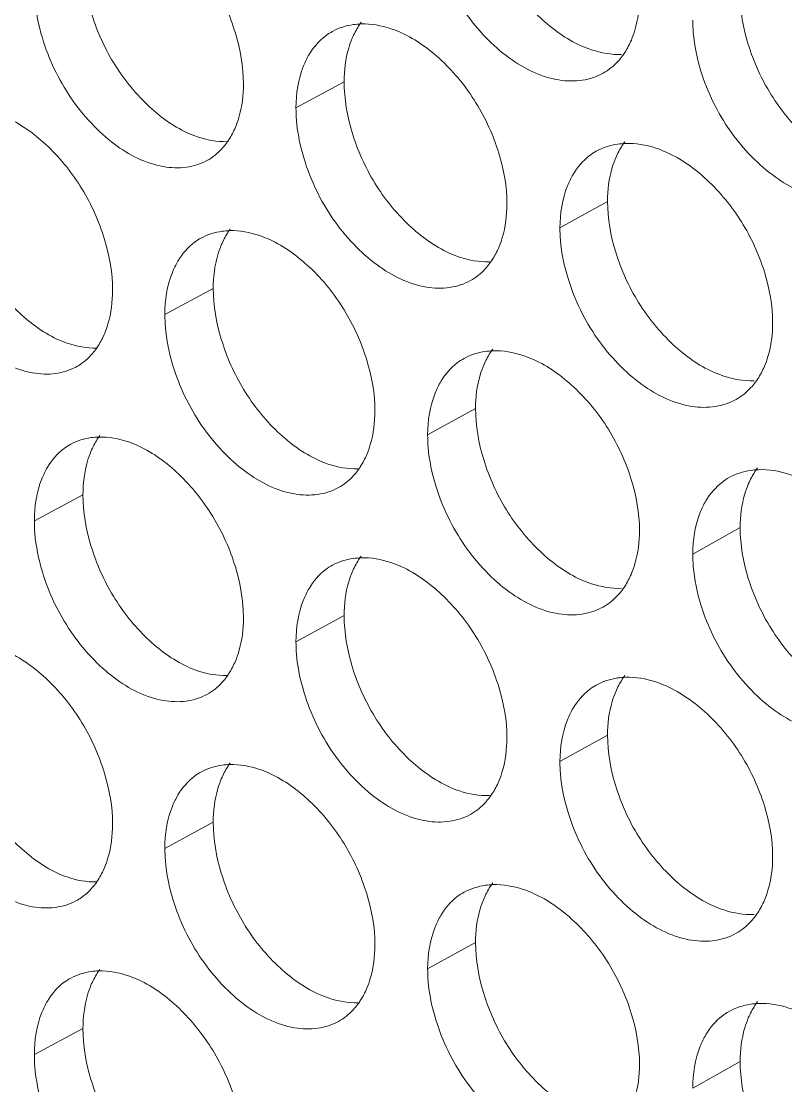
# Model space of a CAD drawing. Header units: millimetres. Extents: x 1177 to 4147, y 93 to 2194.
# Drawn here: x 2595.88 to 2607.15, y 869.58 to 885.28 of the extents above; entities that cross this region are included whole.
import ezdxf

# ---------------------------------------------------------------- set-up
doc = ezdxf.new("R2010")
doc.units = ezdxf.units.MM
doc.header["$LTSCALE"] = 0.1
doc.layers.get('0').update_dxf_attribs({"lineweight": 13})
doc.layers.add('标注', color=251, linetype='Continuous', lineweight=9)

# ---------------------------------------------------------------- blocks, each defined once
blk = doc.blocks.new('02')
at = {"layer": '标注'}
for p, q in [((4484.335, 854.678), (4483.321, 854.125)), ((4484.335, 854.678), (4483.321, 854.125)), ((4489.883, 852.157), (4488.88, 851.6)), ((4489.883, 852.157), (4488.88, 851.6)), ((4481.579, 850.322), (4480.56, 849.772)), ((4487.103, 847.789), (4486.094, 847.234)), ((4478.835, 845.974), (4477.811, 845.426)), ((4492.675, 845.282), (4491.677, 844.722)), ((4484.335, 843.428), (4483.321, 842.875)), ((4489.883, 840.907), (4488.88, 840.35)), ((4481.579, 839.072), (4480.56, 838.522)), ((4487.103, 836.539), (4486.094, 835.984)), ((4478.835, 834.724), (4477.811, 834.176)), ((4478.835, 834.724), (4477.811, 834.176)), ((4492.675, 834.032), (4491.677, 833.472))]:
    blk.add_line(p, q, dxfattribs=at)
for points, knots in [([(4487.103, 859.039), (4487.103, 858.677), (4487.238, 857.927), (4487.708, 856.887), (4488.413, 856.012), (4489.012, 855.577), (4489.326, 855.435)], [0, 0, 0, 0, 0.245252, 0.508241, 0.76674, 1, 1, 1, 1]), ([(4482.215, 854.633), (4482.215, 854.995), (4482.081, 855.745), (4481.613, 856.787), (4480.914, 857.666), (4480.32, 858.106), (4480.009, 858.25)], [0, 0, 0, 0, 0.245474, 0.508798, 0.767386, 1, 1, 1, 1]), ([(4482.215, 854.633), (4482.215, 854.995), (4482.081, 855.745), (4481.613, 856.787), (4480.914, 857.666), (4480.32, 858.106), (4480.009, 858.25)], [0, 0, 0, 0, 0.245474, 0.508798, 0.767386, 1, 1, 1, 1]), ([(4486.266, 857.413), (4486.403, 856.965), (4486.713, 856.323), (4487.297, 855.609), (4487.918, 855.055), (4488.634, 854.698), (4489.344, 854.682), (4489.655, 854.783), (4489.789, 854.858)], [0, 0, 0, 0, 0.289156, 0.431962, 0.567662, 0.803187, 0.90495, 1, 1, 1, 1]), ([(4478.835, 857.224), (4478.835, 856.861), (4478.968, 856.111), (4479.431, 855.068), (4480.127, 854.189), (4480.719, 853.748), (4481.029, 853.604)], [0, 0, 0, 0, 0.245779, 0.509251, 0.767678, 1, 1, 1, 1]), ([(4478.835, 857.224), (4478.835, 856.861), (4478.968, 856.111), (4479.431, 855.068), (4480.127, 854.189), (4480.719, 853.748), (4481.029, 853.604)], [0, 0, 0, 0, 0.245779, 0.509251, 0.767678, 1, 1, 1, 1]), ([(4477.811, 856.676), (4477.811, 856.589), (4477.827, 856.226), (4477.9, 855.867), (4477.98, 855.603)], [0, 0, 0, 0, 0.2388, 1, 1, 1, 1]), ([(4477.811, 856.676), (4477.811, 856.589), (4477.827, 856.226), (4477.9, 855.867), (4477.98, 855.603)], [0, 0, 0, 0, 0.2388, 1, 1, 1, 1]), ([(4490.384, 855.556), (4490.412, 855.624), (4490.517, 855.918), (4490.556, 856.234), (4490.556, 856.473)], [0, 0, 0, 0, 0.234713, 1, 1, 1, 1]), ([(4492.675, 856.532), (4492.675, 856.171), (4492.811, 855.421), (4493.285, 854.382), (4493.997, 853.51), (4494.601, 853.078), (4494.917, 852.939)], [0, 0, 0, 0, 0.244904, 0.507573, 0.76612, 1, 1, 1, 1]), ([(4491.677, 855.972), (4491.677, 855.886), (4491.693, 855.524), (4491.768, 855.165), (4491.85, 854.902)], [0, 0, 0, 0, 0.238976, 1, 1, 1, 1]), ([(4484.09, 855.74), (4484.04, 855.713), (4483.844, 855.586), (4483.688, 855.402), (4483.598, 855.251)], [0, 0, 0, 0, 0.24404, 1, 1, 1, 1]), ([(4484.09, 855.74), (4484.04, 855.713), (4483.844, 855.586), (4483.688, 855.402), (4483.598, 855.251)], [0, 0, 0, 0, 0.24404, 1, 1, 1, 1]), ([(4484.69, 855.896), (4484.637, 855.894), (4484.429, 855.878), (4484.225, 855.814), (4484.09, 855.74)], [0, 0, 0, 0, 0.258563, 1, 1, 1, 1]), ([(4484.69, 855.896), (4484.637, 855.894), (4484.429, 855.878), (4484.225, 855.814), (4484.09, 855.74)], [0, 0, 0, 0, 0.258563, 1, 1, 1, 1]), ([(4484.695, 855.93), (4484.676, 855.905), (4484.603, 855.799), (4484.544, 855.683), (4484.506, 855.594)], [0, 0, 0, 0, 0.243214, 1, 1, 1, 1]), ([(4484.695, 855.93), (4484.676, 855.905), (4484.603, 855.799), (4484.544, 855.683), (4484.506, 855.594)], [0, 0, 0, 0, 0.243214, 1, 1, 1, 1]), ([(4485.539, 855.71), (4485.468, 855.742), (4485.198, 855.85), (4484.903, 855.902), (4484.69, 855.896)], [0, 0, 0, 0, 0.267618, 1, 1, 1, 1]), ([(4485.539, 855.71), (4485.468, 855.742), (4485.198, 855.85), (4484.903, 855.902), (4484.69, 855.896)], [0, 0, 0, 0, 0.267618, 1, 1, 1, 1]), ([(4477.98, 855.603), (4478.114, 855.156), (4478.418, 854.515), (4478.992, 853.799), (4479.601, 853.241), (4480.304, 852.876), (4481.005, 852.849), (4481.312, 852.945), (4481.445, 853.017)], [0, 0, 0, 0, 0.290439, 0.433641, 0.56952, 0.80462, 0.905741, 1, 1, 1, 1]), ([(4477.98, 855.603), (4478.114, 855.156), (4478.418, 854.515), (4478.992, 853.799), (4479.601, 853.241), (4480.304, 852.876), (4481.005, 852.849), (4481.312, 852.945), (4481.445, 853.017)], [0, 0, 0, 0, 0.290439, 0.433641, 0.56952, 0.80462, 0.905741, 1, 1, 1, 1]), ([(4484.506, 855.594), (4484.477, 855.526), (4484.373, 855.232), (4484.335, 854.916), (4484.335, 854.678)], [0, 0, 0, 0, 0.234326, 1, 1, 1, 1]), ([(4484.506, 855.594), (4484.477, 855.526), (4484.373, 855.232), (4484.335, 854.916), (4484.335, 854.678)], [0, 0, 0, 0, 0.234326, 1, 1, 1, 1]), ([(4487.764, 852.103), (4487.764, 852.465), (4487.629, 853.215), (4487.157, 854.255), (4486.451, 855.13), (4485.852, 855.567), (4485.539, 855.71)], [0, 0, 0, 0, 0.245121, 0.508123, 0.76676, 1, 1, 1, 1]), ([(4487.764, 852.103), (4487.764, 852.465), (4487.629, 853.215), (4487.157, 854.255), (4486.451, 855.13), (4485.852, 855.567), (4485.539, 855.71)], [0, 0, 0, 0, 0.245121, 0.508123, 0.76676, 1, 1, 1, 1]), ([(4490.19, 855.214), (4490.209, 855.24), (4490.284, 855.348), (4490.345, 855.465), (4490.384, 855.556)], [0, 0, 0, 0, 0.24338, 1, 1, 1, 1]), ([(4489.326, 855.435), (4489.397, 855.403), (4489.668, 855.297), (4489.964, 855.245), (4490.177, 855.253)], [0, 0, 0, 0, 0.267181, 1, 1, 1, 1]), ([(4483.598, 855.251), (4483.552, 855.174), (4483.382, 854.823), (4483.321, 854.424), (4483.321, 854.125)], [0, 0, 0, 0, 0.23034, 1, 1, 1, 1]), ([(4483.598, 855.251), (4483.552, 855.174), (4483.382, 854.823), (4483.321, 854.424), (4483.321, 854.125)], [0, 0, 0, 0, 0.23034, 1, 1, 1, 1]), ([(4489.789, 854.858), (4489.905, 854.923), (4490.048, 855.039), (4490.162, 855.177), (4490.19, 855.214)], [0, 0, 0, 0, 0.743342, 1, 1, 1, 1]), ([(4491.85, 854.902), (4491.988, 854.454), (4492.302, 853.811), (4492.894, 853.099), (4493.522, 852.547), (4494.247, 852.196), (4494.963, 852.187), (4495.276, 852.292), (4495.411, 852.369)], [0, 0, 0, 0, 0.288311, 0.430859, 0.566442, 0.80225, 0.904434, 1, 1, 1, 1]), ([(4482.045, 853.718), (4482.073, 853.785), (4482.177, 854.079), (4482.215, 854.394), (4482.215, 854.633)], [0, 0, 0, 0, 0.234266, 1, 1, 1, 1]), ([(4482.045, 853.718), (4482.073, 853.785), (4482.177, 854.079), (4482.215, 854.394), (4482.215, 854.633)], [0, 0, 0, 0, 0.234266, 1, 1, 1, 1]), ([(4484.335, 854.678), (4484.335, 854.316), (4484.469, 853.565), (4484.937, 852.524), (4485.639, 851.648), (4486.236, 851.211), (4486.549, 851.068)], [0, 0, 0, 0, 0.245427, 0.508577, 0.767052, 1, 1, 1, 1]), ([(4484.335, 854.678), (4484.335, 854.316), (4484.469, 853.565), (4484.937, 852.524), (4485.639, 851.648), (4486.236, 851.211), (4486.549, 851.068)], [0, 0, 0, 0, 0.245427, 0.508577, 0.767052, 1, 1, 1, 1]), ([(4483.321, 854.125), (4483.321, 854.038), (4483.337, 853.676), (4483.412, 853.317), (4483.492, 853.053)], [0, 0, 0, 0, 0.23887, 1, 1, 1, 1]), ([(4483.321, 854.125), (4483.321, 854.038), (4483.337, 853.676), (4483.412, 853.317), (4483.492, 853.053)], [0, 0, 0, 0, 0.23887, 1, 1, 1, 1]), ([(4479.459, 850.283), (4479.459, 850.645), (4479.325, 851.395), (4478.86, 852.438), (4478.163, 853.318), (4477.572, 853.76), (4477.262, 853.905)], [0, 0, 0, 0, 0.245651, 0.509137, 0.767701, 1, 1, 1, 1]), ([(4481.857, 853.383), (4481.876, 853.408), (4481.948, 853.514), (4482.007, 853.628), (4482.045, 853.718)], [0, 0, 0, 0, 0.243157, 1, 1, 1, 1]), ([(4481.857, 853.383), (4481.876, 853.408), (4481.948, 853.514), (4482.007, 853.628), (4482.045, 853.718)], [0, 0, 0, 0, 0.243157, 1, 1, 1, 1]), ([(4481.029, 853.604), (4481.099, 853.571), (4481.366, 853.463), (4481.658, 853.41), (4481.869, 853.415)], [0, 0, 0, 0, 0.267719, 1, 1, 1, 1]), ([(4481.029, 853.604), (4481.099, 853.571), (4481.366, 853.463), (4481.658, 853.41), (4481.869, 853.415)], [0, 0, 0, 0, 0.267719, 1, 1, 1, 1]), ([(4481.445, 853.017), (4481.566, 853.082), (4481.713, 853.201), (4481.829, 853.344), (4481.857, 853.383)], [0, 0, 0, 0, 0.74257, 1, 1, 1, 1]), ([(4481.445, 853.017), (4481.566, 853.082), (4481.713, 853.201), (4481.829, 853.344), (4481.857, 853.383)], [0, 0, 0, 0, 0.74257, 1, 1, 1, 1]), ([(4490.26, 853.378), (4490.205, 853.376), (4489.993, 853.358), (4489.784, 853.291), (4489.646, 853.214)], [0, 0, 0, 0, 0.258601, 1, 1, 1, 1]), ([(4490.26, 853.378), (4490.205, 853.376), (4489.993, 853.358), (4489.784, 853.291), (4489.646, 853.214)], [0, 0, 0, 0, 0.258601, 1, 1, 1, 1]), ([(4490.248, 853.415), (4490.229, 853.39), (4490.155, 853.282), (4490.094, 853.166), (4490.055, 853.074)], [0, 0, 0, 0, 0.243364, 1, 1, 1, 1]), ([(4490.248, 853.415), (4490.229, 853.39), (4490.155, 853.282), (4490.094, 853.166), (4490.055, 853.074)], [0, 0, 0, 0, 0.243364, 1, 1, 1, 1]), ([(4491.116, 853.195), (4491.045, 853.227), (4490.772, 853.334), (4490.475, 853.385), (4490.26, 853.378)], [0, 0, 0, 0, 0.267261, 1, 1, 1, 1]), ([(4491.116, 853.195), (4491.045, 853.227), (4490.772, 853.334), (4490.475, 853.385), (4490.26, 853.378)], [0, 0, 0, 0, 0.267261, 1, 1, 1, 1]), ([(4483.492, 853.053), (4483.628, 852.606), (4483.936, 851.964), (4484.517, 851.249), (4485.134, 850.694), (4485.845, 850.334), (4486.552, 850.315), (4486.862, 850.414), (4486.996, 850.488)], [0, 0, 0, 0, 0.289581, 0.432519, 0.568278, 0.803661, 0.905212, 1, 1, 1, 1]), ([(4483.492, 853.053), (4483.628, 852.606), (4483.936, 851.964), (4484.517, 851.249), (4485.134, 850.694), (4485.845, 850.334), (4486.552, 850.315), (4486.862, 850.414), (4486.996, 850.488)], [0, 0, 0, 0, 0.289581, 0.432519, 0.568278, 0.803661, 0.905212, 1, 1, 1, 1]), ([(4489.646, 853.214), (4489.597, 853.186), (4489.402, 853.059), (4489.247, 852.876), (4489.157, 852.725)], [0, 0, 0, 0, 0.244306, 1, 1, 1, 1]), ([(4489.646, 853.214), (4489.597, 853.186), (4489.402, 853.059), (4489.247, 852.876), (4489.157, 852.725)], [0, 0, 0, 0, 0.244306, 1, 1, 1, 1]), ([(4490.055, 853.074), (4490.027, 853.007), (4489.922, 852.712), (4489.883, 852.396), (4489.883, 852.157)], [0, 0, 0, 0, 0.234624, 1, 1, 1, 1]), ([(4490.055, 853.074), (4490.027, 853.007), (4489.922, 852.712), (4489.883, 852.396), (4489.883, 852.157)], [0, 0, 0, 0, 0.234624, 1, 1, 1, 1]), ([(4493.36, 849.599), (4493.36, 849.961), (4493.224, 850.711), (4492.747, 851.749), (4492.035, 852.621), (4491.432, 853.055), (4491.116, 853.195)], [0, 0, 0, 0, 0.244772, 0.507452, 0.766137, 1, 1, 1, 1]), ([(4493.36, 849.599), (4493.36, 849.961), (4493.224, 850.711), (4492.747, 851.749), (4492.035, 852.621), (4491.432, 853.055), (4491.116, 853.195)], [0, 0, 0, 0, 0.244772, 0.507452, 0.766137, 1, 1, 1, 1]), ([(4476.103, 852.881), (4476.103, 852.519), (4476.235, 851.768), (4476.696, 850.725), (4477.388, 849.844), (4477.978, 849.401), (4478.287, 849.256)], [0, 0, 0, 0, 0.245956, 0.50959, 0.767992, 1, 1, 1, 1]), ([(4489.157, 852.725), (4489.111, 852.648), (4488.94, 852.297), (4488.88, 851.899), (4488.88, 851.6)], [0, 0, 0, 0, 0.230825, 1, 1, 1, 1]), ([(4489.157, 852.725), (4489.111, 852.648), (4488.94, 852.297), (4488.88, 851.899), (4488.88, 851.6)], [0, 0, 0, 0, 0.230825, 1, 1, 1, 1]), ([(4489.883, 852.157), (4489.883, 851.796), (4490.018, 851.046), (4490.491, 850.006), (4491.199, 849.133), (4491.801, 848.699), (4492.115, 848.559)], [0, 0, 0, 0, 0.245078, 0.507907, 0.76643, 1, 1, 1, 1]), ([(4489.883, 852.157), (4489.883, 851.796), (4490.018, 851.046), (4490.491, 850.006), (4491.199, 849.133), (4491.801, 848.699), (4492.115, 848.559)], [0, 0, 0, 0, 0.245078, 0.507907, 0.76643, 1, 1, 1, 1]), ([(4487.592, 851.187), (4487.621, 851.254), (4487.725, 851.549), (4487.764, 851.864), (4487.764, 852.103)], [0, 0, 0, 0, 0.234564, 1, 1, 1, 1]), ([(4487.592, 851.187), (4487.621, 851.254), (4487.725, 851.549), (4487.764, 851.864), (4487.764, 852.103)], [0, 0, 0, 0, 0.234564, 1, 1, 1, 1]), ([(4481.923, 851.54), (4481.87, 851.538), (4481.665, 851.522), (4481.463, 851.46), (4481.329, 851.387)], [0, 0, 0, 0, 0.258546, 1, 1, 1, 1]), ([(4481.935, 851.572), (4481.917, 851.547), (4481.845, 851.442), (4481.786, 851.327), (4481.749, 851.238)], [0, 0, 0, 0, 0.243142, 1, 1, 1, 1]), ([(4482.768, 851.352), (4482.697, 851.384), (4482.429, 851.492), (4482.135, 851.545), (4481.923, 851.54)], [0, 0, 0, 0, 0.267799, 1, 1, 1, 1]), ([(4488.88, 851.6), (4488.88, 851.513), (4488.896, 851.151), (4488.971, 850.793), (4489.052, 850.529)], [0, 0, 0, 0, 0.23894, 1, 1, 1, 1]), ([(4488.88, 851.6), (4488.88, 851.513), (4488.896, 851.151), (4488.971, 850.793), (4489.052, 850.529)], [0, 0, 0, 0, 0.23894, 1, 1, 1, 1]), ([(4475.242, 851.263), (4475.375, 850.816), (4475.677, 850.175), (4476.248, 849.458), (4476.852, 848.899), (4477.551, 848.532), (4478.249, 848.501), (4478.555, 848.595), (4478.688, 848.666)], [0, 0, 0, 0, 0.290871, 0.434206, 0.570147, 0.805105, 0.906009, 1, 1, 1, 1]), ([(4481.329, 851.387), (4481.279, 851.36), (4481.082, 851.235), (4480.926, 851.051), (4480.836, 850.899)], [0, 0, 0, 0, 0.243902, 1, 1, 1, 1]), ([(4484.984, 847.74), (4484.984, 848.101), (4484.849, 848.852), (4484.379, 849.893), (4483.676, 850.77), (4483.08, 851.208), (4482.768, 851.352)], [0, 0, 0, 0, 0.245297, 0.50846, 0.767072, 1, 1, 1, 1]), ([(4481.749, 851.238), (4481.721, 851.171), (4481.617, 850.876), (4481.579, 850.561), (4481.579, 850.322)], [0, 0, 0, 0, 0.234177, 1, 1, 1, 1]), ([(4486.549, 851.068), (4486.619, 851.036), (4486.889, 850.929), (4487.183, 850.877), (4487.396, 850.884)], [0, 0, 0, 0, 0.267358, 1, 1, 1, 1]), ([(4486.549, 851.068), (4486.619, 851.036), (4486.889, 850.929), (4487.183, 850.877), (4487.396, 850.884)], [0, 0, 0, 0, 0.267358, 1, 1, 1, 1]), ([(4487.4, 850.847), (4487.419, 850.873), (4487.493, 850.98), (4487.554, 851.096), (4487.592, 851.187)], [0, 0, 0, 0, 0.243304, 1, 1, 1, 1]), ([(4487.4, 850.847), (4487.419, 850.873), (4487.493, 850.98), (4487.554, 851.096), (4487.592, 851.187)], [0, 0, 0, 0, 0.243304, 1, 1, 1, 1]), ([(4480.836, 850.899), (4480.791, 850.822), (4480.62, 850.47), (4480.56, 850.072), (4480.56, 849.772)], [0, 0, 0, 0, 0.230096, 1, 1, 1, 1]), ([(4486.996, 850.488), (4487.114, 850.553), (4487.258, 850.67), (4487.372, 850.81), (4487.4, 850.847)], [0, 0, 0, 0, 0.743092, 1, 1, 1, 1]), ([(4486.996, 850.488), (4487.114, 850.553), (4487.258, 850.67), (4487.372, 850.81), (4487.4, 850.847)], [0, 0, 0, 0, 0.743092, 1, 1, 1, 1]), ([(4489.052, 850.529), (4489.189, 850.081), (4489.502, 849.438), (4490.089, 848.726), (4490.714, 848.173), (4491.435, 847.818), (4492.147, 847.806), (4492.459, 847.909), (4492.594, 847.985)], [0, 0, 0, 0, 0.288732, 0.431409, 0.567051, 0.802717, 0.904691, 1, 1, 1, 1]), ([(4489.052, 850.529), (4489.189, 850.081), (4489.502, 849.438), (4490.089, 848.726), (4490.714, 848.173), (4491.435, 847.818), (4492.147, 847.806), (4492.459, 847.909), (4492.594, 847.985)], [0, 0, 0, 0, 0.288732, 0.431409, 0.567051, 0.802717, 0.904691, 1, 1, 1, 1]), ([(4479.289, 849.368), (4479.317, 849.435), (4479.421, 849.729), (4479.459, 850.044), (4479.459, 850.283)], [0, 0, 0, 0, 0.234117, 1, 1, 1, 1]), ([(4481.579, 850.322), (4481.579, 849.96), (4481.713, 849.21), (4482.178, 848.168), (4482.877, 847.29), (4483.471, 846.851), (4483.783, 846.708)], [0, 0, 0, 0, 0.245602, 0.508914, 0.767364, 1, 1, 1, 1]), ([(4480.56, 849.772), (4480.56, 849.685), (4480.576, 849.323), (4480.65, 848.964), (4480.73, 848.7)], [0, 0, 0, 0, 0.238835, 1, 1, 1, 1]), ([(4493.187, 848.682), (4493.216, 848.75), (4493.321, 849.044), (4493.36, 849.36), (4493.36, 849.599)], [0, 0, 0, 0, 0.234862, 1, 1, 1, 1]), ([(4493.187, 848.682), (4493.216, 848.75), (4493.321, 849.044), (4493.36, 849.36), (4493.36, 849.599)], [0, 0, 0, 0, 0.234862, 1, 1, 1, 1]), ([(4478.287, 849.256), (4478.357, 849.224), (4478.623, 849.115), (4478.913, 849.061), (4479.124, 849.066)], [0, 0, 0, 0, 0.267902, 1, 1, 1, 1]), ([(4479.104, 849.035), (4479.122, 849.06), (4479.193, 849.165), (4479.252, 849.279), (4479.289, 849.368)], [0, 0, 0, 0, 0.243086, 1, 1, 1, 1]), ([(4478.688, 848.666), (4478.728, 848.688), (4478.887, 848.785), (4479.021, 848.922), (4479.104, 849.035)], [0, 0, 0, 0, 0.245781, 1, 1, 1, 1]), ([(4487.469, 849.008), (4487.415, 849.007), (4487.205, 848.989), (4486.999, 848.924), (4486.862, 848.849)], [0, 0, 0, 0, 0.258582, 1, 1, 1, 1]), ([(4487.465, 849.045), (4487.447, 849.019), (4487.373, 848.912), (4487.313, 848.796), (4487.275, 848.706)], [0, 0, 0, 0, 0.243288, 1, 1, 1, 1]), ([(4488.322, 848.824), (4488.25, 848.856), (4487.979, 848.963), (4487.683, 849.015), (4487.469, 849.008)], [0, 0, 0, 0, 0.267438, 1, 1, 1, 1]), ([(4486.862, 848.849), (4486.812, 848.821), (4486.617, 848.695), (4486.461, 848.511), (4486.372, 848.36)], [0, 0, 0, 0, 0.244174, 1, 1, 1, 1]), ([(4490.556, 845.223), (4490.556, 845.584), (4490.42, 846.335), (4489.946, 847.374), (4489.237, 848.248), (4488.636, 848.683), (4488.322, 848.824)], [0, 0, 0, 0, 0.244947, 0.507787, 0.766448, 1, 1, 1, 1]), ([(4480.73, 848.7), (4480.865, 848.253), (4481.171, 847.611), (4481.748, 846.896), (4482.361, 846.339), (4483.069, 845.977), (4483.772, 845.954), (4484.081, 846.051), (4484.214, 846.124)], [0, 0, 0, 0, 0.290009, 0.433078, 0.568897, 0.804139, 0.905475, 1, 1, 1, 1]), ([(4487.275, 848.706), (4487.246, 848.638), (4487.142, 848.344), (4487.103, 848.028), (4487.103, 847.789)], [0, 0, 0, 0, 0.234476, 1, 1, 1, 1]), ([(4492.115, 848.559), (4492.187, 848.527), (4492.459, 848.421), (4492.756, 848.37), (4492.97, 848.378)], [0, 0, 0, 0, 0.267006, 1, 1, 1, 1]), ([(4492.115, 848.559), (4492.187, 848.527), (4492.459, 848.421), (4492.756, 848.37), (4492.97, 848.378)], [0, 0, 0, 0, 0.267006, 1, 1, 1, 1]), ([(4492.991, 848.338), (4493.01, 848.364), (4493.086, 848.472), (4493.148, 848.59), (4493.187, 848.682)], [0, 0, 0, 0, 0.243456, 1, 1, 1, 1]), ([(4492.991, 848.338), (4493.01, 848.364), (4493.086, 848.472), (4493.148, 848.59), (4493.187, 848.682)], [0, 0, 0, 0, 0.243456, 1, 1, 1, 1]), ([(4486.372, 848.36), (4486.326, 848.283), (4486.155, 847.931), (4486.094, 847.533), (4486.094, 847.234)], [0, 0, 0, 0, 0.230583, 1, 1, 1, 1]), ([(4492.594, 847.985), (4492.709, 848.05), (4492.85, 848.164), (4492.963, 848.302), (4492.991, 848.338)], [0, 0, 0, 0, 0.743585, 1, 1, 1, 1]), ([(4492.594, 847.985), (4492.709, 848.05), (4492.85, 848.164), (4492.963, 848.302), (4492.991, 848.338)], [0, 0, 0, 0, 0.743585, 1, 1, 1, 1]), ([(4484.813, 846.824), (4484.841, 846.891), (4484.945, 847.186), (4484.984, 847.501), (4484.984, 847.74)], [0, 0, 0, 0, 0.234415, 1, 1, 1, 1]), ([(4487.103, 847.789), (4487.103, 847.427), (4487.238, 846.677), (4487.708, 845.637), (4488.413, 844.762), (4489.012, 844.327), (4489.326, 844.185)], [0, 0, 0, 0, 0.245252, 0.508241, 0.76674, 1, 1, 1, 1]), ([(4479.188, 847.221), (4479.17, 847.196), (4479.099, 847.091), (4479.041, 846.977), (4479.004, 846.889)], [0, 0, 0, 0, 0.243071, 1, 1, 1, 1]), ([(4486.094, 847.234), (4486.094, 847.148), (4486.111, 846.785), (4486.185, 846.426), (4486.266, 846.163)], [0, 0, 0, 0, 0.238905, 1, 1, 1, 1]), ([(4478.581, 847.041), (4478.53, 847.015), (4478.333, 846.889), (4478.176, 846.705), (4478.087, 846.553)], [0, 0, 0, 0, 0.243762, 1, 1, 1, 1]), ([(4479.168, 847.19), (4479.115, 847.189), (4478.913, 847.174), (4478.713, 847.113), (4478.581, 847.041)], [0, 0, 0, 0, 0.258529, 1, 1, 1, 1]), ([(4480.009, 847), (4479.939, 847.033), (4479.671, 847.141), (4479.379, 847.195), (4479.168, 847.19)], [0, 0, 0, 0, 0.267982, 1, 1, 1, 1]), ([(4482.215, 843.383), (4482.215, 843.745), (4482.081, 844.495), (4481.613, 845.537), (4480.914, 846.416), (4480.32, 846.856), (4480.009, 847)], [0, 0, 0, 0, 0.245474, 0.508798, 0.767386, 1, 1, 1, 1]), ([(4479.004, 846.889), (4478.976, 846.822), (4478.873, 846.527), (4478.835, 846.212), (4478.835, 845.974)], [0, 0, 0, 0, 0.234028, 1, 1, 1, 1]), ([(4484.623, 846.487), (4484.641, 846.512), (4484.715, 846.618), (4484.775, 846.734), (4484.813, 846.824)], [0, 0, 0, 0, 0.24323, 1, 1, 1, 1]), ([(4478.087, 846.553), (4478.041, 846.476), (4477.87, 846.124), (4477.811, 845.726), (4477.811, 845.426)], [0, 0, 0, 0, 0.229851, 1, 1, 1, 1]), ([(4483.783, 846.708), (4483.853, 846.676), (4484.122, 846.568), (4484.415, 846.515), (4484.627, 846.521)], [0, 0, 0, 0, 0.267537, 1, 1, 1, 1]), ([(4493.043, 846.543), (4493.024, 846.517), (4492.948, 846.409), (4492.887, 846.291), (4492.848, 846.2)], [0, 0, 0, 0, 0.24344, 1, 1, 1, 1]), ([(4484.214, 846.124), (4484.334, 846.189), (4484.479, 846.307), (4484.595, 846.449), (4484.623, 846.487)], [0, 0, 0, 0, 0.742834, 1, 1, 1, 1]), ([(4492.442, 846.336), (4492.393, 846.308), (4492.199, 846.18), (4492.044, 845.997), (4491.954, 845.846)], [0, 0, 0, 0, 0.244434, 1, 1, 1, 1]), ([(4493.063, 846.503), (4493.007, 846.501), (4492.793, 846.482), (4492.581, 846.414), (4492.442, 846.336)], [0, 0, 0, 0, 0.25862, 1, 1, 1, 1]), ([(4493.923, 846.323), (4493.851, 846.355), (4493.577, 846.461), (4493.279, 846.511), (4493.063, 846.503)], [0, 0, 0, 0, 0.267086, 1, 1, 1, 1]), ([(4486.266, 846.163), (4486.403, 845.715), (4486.713, 845.073), (4487.297, 844.359), (4487.918, 843.805), (4488.634, 843.448), (4489.344, 843.432), (4489.655, 843.533), (4489.789, 843.608)], [0, 0, 0, 0, 0.289156, 0.431962, 0.567662, 0.803187, 0.90495, 1, 1, 1, 1]), ([(4492.848, 846.2), (4492.819, 846.132), (4492.714, 845.837), (4492.675, 845.521), (4492.675, 845.282)], [0, 0, 0, 0, 0.234773, 1, 1, 1, 1]), ([(4478.835, 845.974), (4478.835, 845.611), (4478.968, 844.861), (4479.431, 843.818), (4480.127, 842.939), (4480.719, 842.498), (4481.029, 842.354)], [0, 0, 0, 0, 0.245779, 0.509251, 0.767678, 1, 1, 1, 1]), ([(4491.954, 845.846), (4491.908, 845.769), (4491.738, 845.419), (4491.677, 845.021), (4491.677, 844.722)], [0, 0, 0, 0, 0.231067, 1, 1, 1, 1]), ([(4477.811, 845.426), (4477.811, 845.339), (4477.827, 844.976), (4477.9, 844.617), (4477.98, 844.353)], [0, 0, 0, 0, 0.2388, 1, 1, 1, 1]), ([(4490.384, 844.306), (4490.412, 844.374), (4490.517, 844.668), (4490.556, 844.984), (4490.556, 845.223)], [0, 0, 0, 0, 0.234713, 1, 1, 1, 1]), ([(4492.675, 845.282), (4492.675, 844.921), (4492.811, 844.171), (4493.285, 843.132), (4493.997, 842.26), (4494.601, 841.828), (4494.917, 841.689)], [0, 0, 0, 0, 0.244904, 0.507573, 0.76612, 1, 1, 1, 1]), ([(4484.69, 844.646), (4484.637, 844.644), (4484.429, 844.628), (4484.225, 844.564), (4484.09, 844.49)], [0, 0, 0, 0, 0.258563, 1, 1, 1, 1]), ([(4484.695, 844.68), (4484.676, 844.655), (4484.603, 844.549), (4484.544, 844.433), (4484.506, 844.344)], [0, 0, 0, 0, 0.243214, 1, 1, 1, 1]), ([(4485.539, 844.46), (4485.468, 844.492), (4485.198, 844.6), (4484.903, 844.652), (4484.69, 844.646)], [0, 0, 0, 0, 0.267618, 1, 1, 1, 1]), ([(4491.677, 844.722), (4491.677, 844.636), (4491.693, 844.274), (4491.768, 843.915), (4491.85, 843.652)], [0, 0, 0, 0, 0.238976, 1, 1, 1, 1]), ([(4477.98, 844.353), (4478.114, 843.906), (4478.418, 843.265), (4478.992, 842.549), (4479.601, 841.991), (4480.304, 841.626), (4481.005, 841.599), (4481.312, 841.695), (4481.445, 841.767)], [0, 0, 0, 0, 0.290439, 0.433641, 0.56952, 0.80462, 0.905741, 1, 1, 1, 1]), ([(4484.09, 844.49), (4484.04, 844.463), (4483.844, 844.336), (4483.688, 844.152), (4483.598, 844.001)], [0, 0, 0, 0, 0.24404, 1, 1, 1, 1]), ([(4484.506, 844.344), (4484.477, 844.276), (4484.373, 843.982), (4484.335, 843.666), (4484.335, 843.428)], [0, 0, 0, 0, 0.234326, 1, 1, 1, 1]), ([(4487.764, 840.853), (4487.764, 841.215), (4487.629, 841.965), (4487.157, 843.005), (4486.451, 843.88), (4485.852, 844.317), (4485.539, 844.46)], [0, 0, 0, 0, 0.245121, 0.508123, 0.76676, 1, 1, 1, 1]), ([(4490.19, 843.964), (4490.209, 843.99), (4490.284, 844.098), (4490.345, 844.215), (4490.384, 844.306)], [0, 0, 0, 0, 0.24338, 1, 1, 1, 1]), ([(4489.326, 844.185), (4489.397, 844.153), (4489.668, 844.047), (4489.964, 843.995), (4490.177, 844.003)], [0, 0, 0, 0, 0.267181, 1, 1, 1, 1]), ([(4483.598, 844.001), (4483.552, 843.924), (4483.382, 843.573), (4483.321, 843.174), (4483.321, 842.875)], [0, 0, 0, 0, 0.23034, 1, 1, 1, 1]), ([(4489.789, 843.608), (4489.905, 843.673), (4490.048, 843.789), (4490.162, 843.927), (4490.19, 843.964)], [0, 0, 0, 0, 0.743342, 1, 1, 1, 1]), ([(4491.85, 843.652), (4491.988, 843.204), (4492.302, 842.561), (4492.894, 841.849), (4493.522, 841.297), (4494.247, 840.946), (4494.963, 840.937), (4495.276, 841.042), (4495.411, 841.119)], [0, 0, 0, 0, 0.288311, 0.430859, 0.566442, 0.80225, 0.904434, 1, 1, 1, 1]), ([(4484.335, 843.428), (4484.335, 843.066), (4484.469, 842.315), (4484.937, 841.274), (4485.639, 840.398), (4486.236, 839.961), (4486.549, 839.818)], [0, 0, 0, 0, 0.245427, 0.508577, 0.767052, 1, 1, 1, 1]), ([(4482.045, 842.468), (4482.073, 842.535), (4482.177, 842.829), (4482.215, 843.144), (4482.215, 843.383)], [0, 0, 0, 0, 0.234266, 1, 1, 1, 1]), ([(4483.321, 842.875), (4483.321, 842.788), (4483.337, 842.426), (4483.412, 842.067), (4483.492, 841.803)], [0, 0, 0, 0, 0.23887, 1, 1, 1, 1]), ([(4479.459, 839.033), (4479.459, 839.395), (4479.325, 840.145), (4478.86, 841.188), (4478.163, 842.068), (4477.572, 842.51), (4477.262, 842.655)], [0, 0, 0, 0, 0.245651, 0.509137, 0.767701, 1, 1, 1, 1]), ([(4481.029, 842.354), (4481.099, 842.321), (4481.366, 842.213), (4481.658, 842.16), (4481.869, 842.165)], [0, 0, 0, 0, 0.267719, 1, 1, 1, 1]), ([(4481.857, 842.133), (4481.876, 842.158), (4481.948, 842.264), (4482.007, 842.378), (4482.045, 842.468)], [0, 0, 0, 0, 0.243157, 1, 1, 1, 1]), ([(4481.445, 841.767), (4481.566, 841.832), (4481.713, 841.951), (4481.829, 842.094), (4481.857, 842.133)], [0, 0, 0, 0, 0.74257, 1, 1, 1, 1]), ([(4490.26, 842.128), (4490.205, 842.126), (4489.993, 842.108), (4489.784, 842.041), (4489.646, 841.964)], [0, 0, 0, 0, 0.258601, 1, 1, 1, 1]), ([(4490.248, 842.165), (4490.229, 842.14), (4490.155, 842.032), (4490.094, 841.916), (4490.055, 841.824)], [0, 0, 0, 0, 0.243364, 1, 1, 1, 1]), ([(4491.116, 841.945), (4491.045, 841.977), (4490.772, 842.084), (4490.475, 842.135), (4490.26, 842.128)], [0, 0, 0, 0, 0.267261, 1, 1, 1, 1]), ([(4489.646, 841.964), (4489.597, 841.936), (4489.402, 841.809), (4489.247, 841.626), (4489.157, 841.475)], [0, 0, 0, 0, 0.244306, 1, 1, 1, 1]), ([(4490.055, 841.824), (4490.027, 841.757), (4489.922, 841.462), (4489.883, 841.146), (4489.883, 840.907)], [0, 0, 0, 0, 0.234624, 1, 1, 1, 1]), ([(4493.36, 838.349), (4493.36, 838.711), (4493.224, 839.461), (4492.747, 840.499), (4492.035, 841.371), (4491.432, 841.805), (4491.116, 841.945)], [0, 0, 0, 0, 0.244772, 0.507452, 0.766137, 1, 1, 1, 1]), ([(4476.103, 841.631), (4476.103, 841.269), (4476.235, 840.518), (4476.696, 839.475), (4477.388, 838.594), (4477.978, 838.151), (4478.287, 838.006)], [0, 0, 0, 0, 0.245956, 0.50959, 0.767992, 1, 1, 1, 1]), ([(4483.492, 841.803), (4483.628, 841.356), (4483.936, 840.714), (4484.517, 839.999), (4485.134, 839.444), (4485.845, 839.084), (4486.552, 839.065), (4486.862, 839.164), (4486.996, 839.238)], [0, 0, 0, 0, 0.289581, 0.432519, 0.568278, 0.803661, 0.905212, 1, 1, 1, 1]), ([(4489.157, 841.475), (4489.111, 841.398), (4488.94, 841.047), (4488.88, 840.649), (4488.88, 840.35)], [0, 0, 0, 0, 0.230825, 1, 1, 1, 1]), ([(4487.592, 839.937), (4487.621, 840.004), (4487.725, 840.299), (4487.764, 840.614), (4487.764, 840.853)], [0, 0, 0, 0, 0.234564, 1, 1, 1, 1]), ([(4489.883, 840.907), (4489.883, 840.546), (4490.018, 839.796), (4490.491, 838.756), (4491.199, 837.883), (4491.801, 837.449), (4492.115, 837.309)], [0, 0, 0, 0, 0.245078, 0.507907, 0.76643, 1, 1, 1, 1]), ([(4481.923, 840.29), (4481.87, 840.288), (4481.665, 840.272), (4481.463, 840.21), (4481.329, 840.137)], [0, 0, 0, 0, 0.258546, 1, 1, 1, 1]), ([(4481.935, 840.322), (4481.917, 840.297), (4481.845, 840.192), (4481.786, 840.077), (4481.749, 839.988)], [0, 0, 0, 0, 0.243142, 1, 1, 1, 1]), ([(4482.768, 840.102), (4482.697, 840.134), (4482.429, 840.242), (4482.135, 840.295), (4481.923, 840.29)], [0, 0, 0, 0, 0.267799, 1, 1, 1, 1]), ([(4488.88, 840.35), (4488.88, 840.263), (4488.896, 839.901), (4488.971, 839.543), (4489.052, 839.279)], [0, 0, 0, 0, 0.23894, 1, 1, 1, 1]), ([(4481.329, 840.137), (4481.279, 840.11), (4481.082, 839.985), (4480.926, 839.801), (4480.836, 839.649)], [0, 0, 0, 0, 0.243902, 1, 1, 1, 1]), ([(4484.984, 836.49), (4484.984, 836.851), (4484.849, 837.602), (4484.379, 838.643), (4483.676, 839.52), (4483.08, 839.958), (4482.768, 840.102)], [0, 0, 0, 0, 0.245297, 0.50846, 0.767072, 1, 1, 1, 1]), ([(4475.242, 840.013), (4475.375, 839.566), (4475.677, 838.925), (4476.248, 838.208), (4476.852, 837.649), (4477.551, 837.282), (4478.249, 837.251), (4478.555, 837.345), (4478.688, 837.416)], [0, 0, 0, 0, 0.290871, 0.434206, 0.570147, 0.805105, 0.906009, 1, 1, 1, 1]), ([(4481.749, 839.988), (4481.721, 839.921), (4481.617, 839.626), (4481.579, 839.311), (4481.579, 839.072)], [0, 0, 0, 0, 0.234177, 1, 1, 1, 1]), ([(4486.549, 839.818), (4486.619, 839.786), (4486.889, 839.679), (4487.183, 839.627), (4487.396, 839.634)], [0, 0, 0, 0, 0.267358, 1, 1, 1, 1]), ([(4487.4, 839.597), (4487.419, 839.623), (4487.493, 839.73), (4487.554, 839.846), (4487.592, 839.937)], [0, 0, 0, 0, 0.243304, 1, 1, 1, 1]), ([(4480.836, 839.649), (4480.791, 839.572), (4480.62, 839.22), (4480.56, 838.822), (4480.56, 838.522)], [0, 0, 0, 0, 0.230096, 1, 1, 1, 1]), ([(4486.996, 839.238), (4487.114, 839.303), (4487.258, 839.42), (4487.372, 839.56), (4487.4, 839.597)], [0, 0, 0, 0, 0.743092, 1, 1, 1, 1]), ([(4489.052, 839.279), (4489.189, 838.831), (4489.502, 838.188), (4490.089, 837.476), (4490.714, 836.923), (4491.435, 836.568), (4492.147, 836.556), (4492.459, 836.659), (4492.594, 836.735)], [0, 0, 0, 0, 0.288732, 0.431409, 0.567051, 0.802717, 0.904691, 1, 1, 1, 1]), ([(4479.289, 838.118), (4479.317, 838.185), (4479.421, 838.479), (4479.459, 838.794), (4479.459, 839.033)], [0, 0, 0, 0, 0.234117, 1, 1, 1, 1]), ([(4481.579, 839.072), (4481.579, 838.71), (4481.713, 837.96), (4482.178, 836.918), (4482.877, 836.04), (4483.471, 835.601), (4483.783, 835.458)], [0, 0, 0, 0, 0.245602, 0.508914, 0.767364, 1, 1, 1, 1]), ([(4480.56, 838.522), (4480.56, 838.435), (4480.576, 838.073), (4480.65, 837.714), (4480.73, 837.45)], [0, 0, 0, 0, 0.238835, 1, 1, 1, 1]), ([(4493.187, 837.432), (4493.216, 837.5), (4493.321, 837.794), (4493.36, 838.11), (4493.36, 838.349)], [0, 0, 0, 0, 0.234862, 1, 1, 1, 1]), ([(4478.287, 838.006), (4478.357, 837.974), (4478.623, 837.865), (4478.913, 837.811), (4479.124, 837.816)], [0, 0, 0, 0, 0.267902, 1, 1, 1, 1]), ([(4479.104, 837.785), (4479.122, 837.81), (4479.193, 837.915), (4479.252, 838.029), (4479.289, 838.118)], [0, 0, 0, 0, 0.243086, 1, 1, 1, 1]), ([(4478.688, 837.416), (4478.728, 837.438), (4478.887, 837.535), (4479.021, 837.672), (4479.104, 837.785)], [0, 0, 0, 0, 0.245781, 1, 1, 1, 1]), ([(4487.465, 837.795), (4487.447, 837.769), (4487.373, 837.662), (4487.313, 837.546), (4487.275, 837.456)], [0, 0, 0, 0, 0.243288, 1, 1, 1, 1]), ([(4486.862, 837.599), (4486.812, 837.571), (4486.617, 837.445), (4486.461, 837.261), (4486.372, 837.11)], [0, 0, 0, 0, 0.244174, 1, 1, 1, 1]), ([(4487.469, 837.758), (4487.415, 837.757), (4487.205, 837.739), (4486.999, 837.674), (4486.862, 837.599)], [0, 0, 0, 0, 0.258582, 1, 1, 1, 1]), ([(4488.322, 837.574), (4488.25, 837.606), (4487.979, 837.713), (4487.683, 837.765), (4487.469, 837.758)], [0, 0, 0, 0, 0.267438, 1, 1, 1, 1]), ([(4490.556, 833.973), (4490.556, 834.334), (4490.42, 835.085), (4489.946, 836.124), (4489.237, 836.998), (4488.636, 837.433), (4488.322, 837.574)], [0, 0, 0, 0, 0.244947, 0.507787, 0.766448, 1, 1, 1, 1]), ([(4480.73, 837.45), (4480.865, 837.003), (4481.171, 836.361), (4481.748, 835.646), (4482.361, 835.089), (4483.069, 834.727), (4483.772, 834.704), (4484.081, 834.801), (4484.214, 834.874)], [0, 0, 0, 0, 0.290009, 0.433078, 0.568897, 0.804139, 0.905475, 1, 1, 1, 1]), ([(4487.275, 837.456), (4487.246, 837.388), (4487.142, 837.094), (4487.103, 836.778), (4487.103, 836.539)], [0, 0, 0, 0, 0.234476, 1, 1, 1, 1]), ([(4492.991, 837.088), (4493.01, 837.114), (4493.086, 837.222), (4493.148, 837.34), (4493.187, 837.432)], [0, 0, 0, 0, 0.243456, 1, 1, 1, 1]), ([(4486.372, 837.11), (4486.326, 837.033), (4486.155, 836.681), (4486.094, 836.283), (4486.094, 835.984)], [0, 0, 0, 0, 0.230583, 1, 1, 1, 1]), ([(4492.115, 837.309), (4492.187, 837.277), (4492.459, 837.171), (4492.756, 837.12), (4492.97, 837.128)], [0, 0, 0, 0, 0.267006, 1, 1, 1, 1]), ([(4492.594, 836.735), (4492.709, 836.8), (4492.85, 836.914), (4492.963, 837.052), (4492.991, 837.088)], [0, 0, 0, 0, 0.743585, 1, 1, 1, 1]), ([(4484.813, 835.574), (4484.841, 835.641), (4484.945, 835.936), (4484.984, 836.251), (4484.984, 836.49)], [0, 0, 0, 0, 0.234415, 1, 1, 1, 1]), ([(4487.103, 836.539), (4487.103, 836.177), (4487.238, 835.427), (4487.708, 834.387), (4488.413, 833.512), (4489.012, 833.077), (4489.326, 832.935)], [0, 0, 0, 0, 0.245252, 0.508241, 0.76674, 1, 1, 1, 1]), ([(4478.581, 835.791), (4478.53, 835.765), (4478.333, 835.639), (4478.176, 835.455), (4478.087, 835.303)], [0, 0, 0, 0, 0.243762, 1, 1, 1, 1]), ([(4478.581, 835.791), (4478.53, 835.765), (4478.333, 835.639), (4478.176, 835.455), (4478.087, 835.303)], [0, 0, 0, 0, 0.243762, 1, 1, 1, 1]), ([(4479.168, 835.94), (4479.115, 835.939), (4478.913, 835.924), (4478.713, 835.863), (4478.581, 835.791)], [0, 0, 0, 0, 0.258529, 1, 1, 1, 1]), ([(4479.168, 835.94), (4479.115, 835.939), (4478.913, 835.924), (4478.713, 835.863), (4478.581, 835.791)], [0, 0, 0, 0, 0.258529, 1, 1, 1, 1]), ([(4479.188, 835.971), (4479.17, 835.946), (4479.099, 835.841), (4479.041, 835.727), (4479.004, 835.639)], [0, 0, 0, 0, 0.243071, 1, 1, 1, 1]), ([(4479.188, 835.971), (4479.17, 835.946), (4479.099, 835.841), (4479.041, 835.727), (4479.004, 835.639)], [0, 0, 0, 0, 0.243071, 1, 1, 1, 1]), ([(4480.009, 835.75), (4479.939, 835.783), (4479.671, 835.891), (4479.379, 835.945), (4479.168, 835.94)], [0, 0, 0, 0, 0.267982, 1, 1, 1, 1]), ([(4480.009, 835.75), (4479.939, 835.783), (4479.671, 835.891), (4479.379, 835.945), (4479.168, 835.94)], [0, 0, 0, 0, 0.267982, 1, 1, 1, 1]), ([(4486.094, 835.984), (4486.094, 835.898), (4486.111, 835.535), (4486.185, 835.176), (4486.266, 834.913)], [0, 0, 0, 0, 0.238905, 1, 1, 1, 1]), ([(4479.004, 835.639), (4478.976, 835.572), (4478.873, 835.277), (4478.835, 834.962), (4478.835, 834.724)], [0, 0, 0, 0, 0.234028, 1, 1, 1, 1]), ([(4479.004, 835.639), (4478.976, 835.572), (4478.873, 835.277), (4478.835, 834.962), (4478.835, 834.724)], [0, 0, 0, 0, 0.234028, 1, 1, 1, 1]), ([(4482.215, 832.133), (4482.215, 832.495), (4482.081, 833.245), (4481.613, 834.287), (4480.914, 835.166), (4480.32, 835.606), (4480.009, 835.75)], [0, 0, 0, 0, 0.245474, 0.508798, 0.767386, 1, 1, 1, 1]), ([(4482.215, 832.133), (4482.215, 832.495), (4482.081, 833.245), (4481.613, 834.287), (4480.914, 835.166), (4480.32, 835.606), (4480.009, 835.75)], [0, 0, 0, 0, 0.245474, 0.508798, 0.767386, 1, 1, 1, 1]), ([(4484.623, 835.237), (4484.641, 835.262), (4484.715, 835.368), (4484.775, 835.484), (4484.813, 835.574)], [0, 0, 0, 0, 0.24323, 1, 1, 1, 1]), ([(4483.783, 835.458), (4483.853, 835.426), (4484.122, 835.318), (4484.415, 835.265), (4484.627, 835.271)], [0, 0, 0, 0, 0.267537, 1, 1, 1, 1]), ([(4478.087, 835.303), (4478.041, 835.226), (4477.87, 834.874), (4477.811, 834.476), (4477.811, 834.176)], [0, 0, 0, 0, 0.229851, 1, 1, 1, 1]), ([(4478.087, 835.303), (4478.041, 835.226), (4477.87, 834.874), (4477.811, 834.476), (4477.811, 834.176)], [0, 0, 0, 0, 0.229851, 1, 1, 1, 1]), ([(4484.214, 834.874), (4484.334, 834.939), (4484.479, 835.057), (4484.595, 835.199), (4484.623, 835.237)], [0, 0, 0, 0, 0.742834, 1, 1, 1, 1]), ([(4493.063, 835.253), (4493.007, 835.251), (4492.793, 835.232), (4492.581, 835.164), (4492.442, 835.086)], [0, 0, 0, 0, 0.25862, 1, 1, 1, 1]), ([(4493.043, 835.293), (4493.024, 835.267), (4492.948, 835.159), (4492.887, 835.041), (4492.848, 834.95)], [0, 0, 0, 0, 0.24344, 1, 1, 1, 1]), ([(4493.923, 835.073), (4493.851, 835.105), (4493.577, 835.211), (4493.279, 835.261), (4493.063, 835.253)], [0, 0, 0, 0, 0.267086, 1, 1, 1, 1]), ([(4486.266, 834.913), (4486.403, 834.465), (4486.713, 833.823), (4487.297, 833.109), (4487.918, 832.555), (4488.634, 832.198), (4489.344, 832.182), (4489.655, 832.283), (4489.789, 832.358)], [0, 0, 0, 0, 0.289156, 0.431962, 0.567662, 0.803187, 0.90495, 1, 1, 1, 1]), ([(4492.442, 835.086), (4492.393, 835.058), (4492.199, 834.93), (4492.044, 834.747), (4491.954, 834.596)], [0, 0, 0, 0, 0.244434, 1, 1, 1, 1]), ([(4492.848, 834.95), (4492.819, 834.882), (4492.714, 834.587), (4492.675, 834.271), (4492.675, 834.032)], [0, 0, 0, 0, 0.234773, 1, 1, 1, 1]), ([(4478.835, 834.724), (4478.835, 834.361), (4478.968, 833.611), (4479.431, 832.568), (4480.127, 831.689), (4480.719, 831.248), (4481.029, 831.104)], [0, 0, 0, 0, 0.245779, 0.509251, 0.767678, 1, 1, 1, 1]), ([(4478.835, 834.724), (4478.835, 834.361), (4478.968, 833.611), (4479.431, 832.568), (4480.127, 831.689), (4480.719, 831.248), (4481.029, 831.104)], [0, 0, 0, 0, 0.245779, 0.509251, 0.767678, 1, 1, 1, 1]), ([(4491.954, 834.596), (4491.908, 834.519), (4491.738, 834.169), (4491.677, 833.771), (4491.677, 833.472)], [0, 0, 0, 0, 0.231067, 1, 1, 1, 1]), ([(4477.811, 834.176), (4477.811, 834.089), (4477.827, 833.726), (4477.9, 833.367), (4477.98, 833.103)], [0, 0, 0, 0, 0.2388, 1, 1, 1, 1]), ([(4477.811, 834.176), (4477.811, 834.089), (4477.827, 833.726), (4477.9, 833.367), (4477.98, 833.103)], [0, 0, 0, 0, 0.2388, 1, 1, 1, 1]), ([(4490.384, 833.056), (4490.412, 833.124), (4490.517, 833.418), (4490.556, 833.734), (4490.556, 833.973)], [0, 0, 0, 0, 0.234713, 1, 1, 1, 1]), ([(4492.675, 834.032), (4492.675, 833.671), (4492.811, 832.921), (4493.285, 831.882), (4493.997, 831.01), (4494.601, 830.578), (4494.917, 830.439)], [0, 0, 0, 0, 0.244904, 0.507573, 0.76612, 1, 1, 1, 1])]:
    blk.add_open_spline(points, degree=3, knots=knots, dxfattribs=at)

msp = doc.modelspace()

# ---------------------------------------------------------------- block references
at = {"xscale": 0.7, "yscale": 0.7, "zscale": 0.7}
msp.add_blockref('02', (-538.391, 286.112), dxfattribs=at)

doc.saveas('drawing.dxf')
